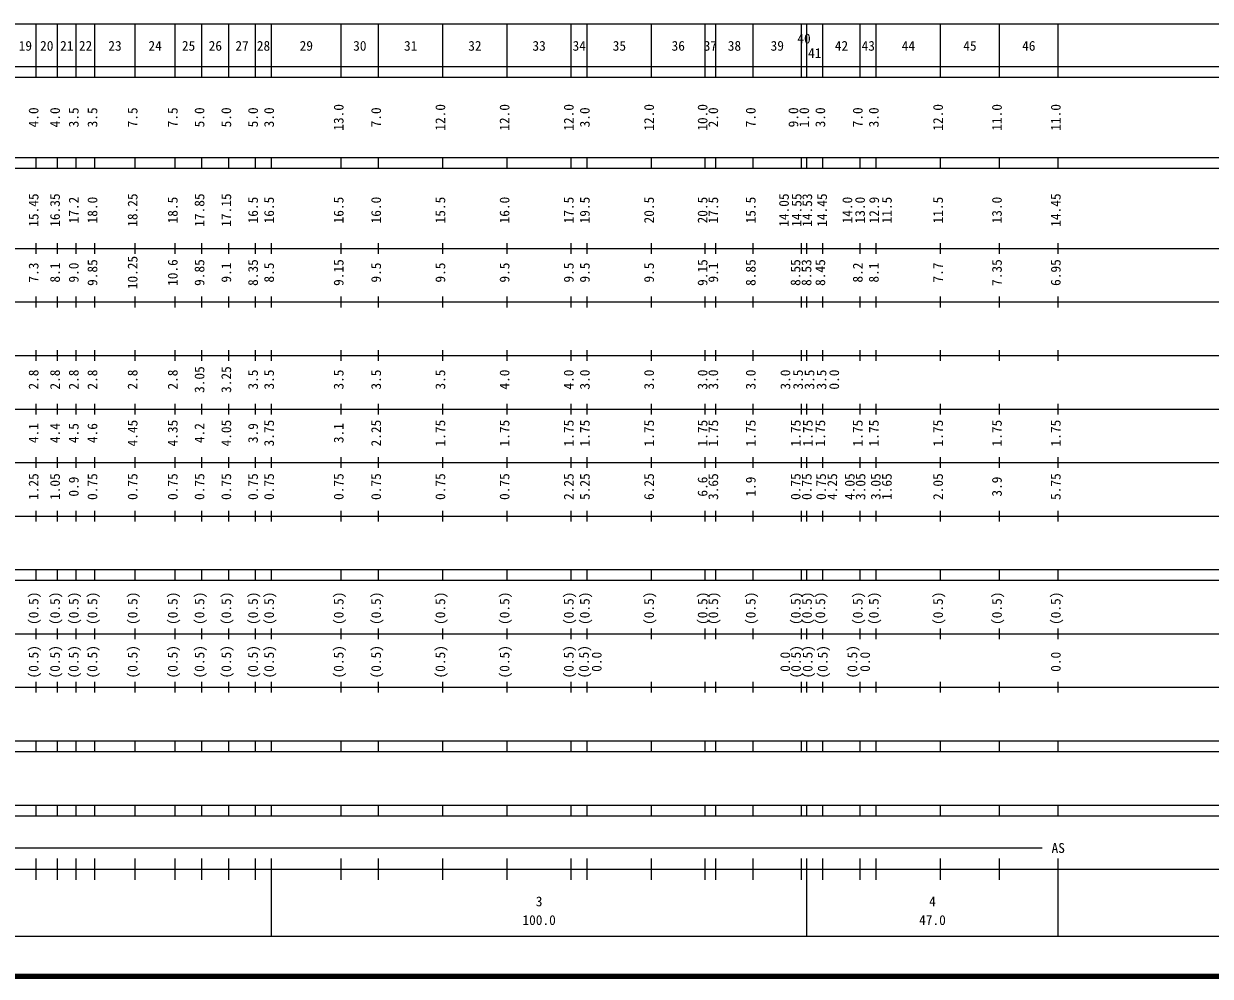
# Model space of a CAD drawing. Units: millimetres on the paper, enlarged 1000 times. Extents: x 40000 to 680000, y 20000 to 380000.
# Drawn here: x 221698 to 443410, y 20000 to 198000 of the extents above; entities that cross this region are included whole.
import ezdxf
from ezdxf.enums import TextEntityAlignment as Align

# ---------------------------------------------------------------- set-up
doc = ezdxf.new("R2010")
doc.units = ezdxf.units.MM
doc.header["$LTSCALE"] = 1000
doc.layers.add('M-TTL', color=2, linetype='Continuous', lineweight=140)
doc.layers.add('M-TTL-BAND', color=7, linetype='Continuous', lineweight=13)
doc.styles.add('ＭＳ ゴシック', font='')
doc.styles.get('ＭＳ ゴシック').set_extended_font_data('MS Gothic')

msp = doc.modelspace()

# ---------------------------------------------------------------- linework, layer by layer
at = {"layer": 'M-TTL'}
msp.add_line((40000, 20000), (680000, 20000), dxfattribs=at)
at = {"layer": 'M-TTL-BAND'}
for p, q in [((68000, 198000), (579000, 198000)), ((224000, 188000), (224000, 198000)), ((228000, 188000), (228000, 198000)), ((231500, 188000), (231500, 198000)), ((235000, 188000), (235000, 198000)), ((242500, 188000), (242500, 198000)), ((250000, 188000), (250000, 198000)), ((255000, 188000), (255000, 198000)), ((260000, 188000), (260000, 198000)), ((265000, 188000), (265000, 198000)), ((268000, 188000), (268000, 198000)), ((281000, 188000), (281000, 198000)), ((288000, 188000), (288000, 198000)), ((300000, 188000), (300000, 198000)), ((312000, 188000), (312000, 198000)), ((324000, 188000), (324000, 198000)), ((327000, 188000), (327000, 198000)), ((339000, 188000), (339000, 198000)), ((349000, 188000), (349000, 198000)), ((351000, 188000), (351000, 198000)), ((358000, 188000), (358000, 198000)), ((367000, 188000), (367000, 198000)), ((368000, 188000), (368000, 198000)), ((371000, 188000), (371000, 198000)), ((378000, 188000), (378000, 198000)), ((381000, 188000), (381000, 198000)), ((393000, 188000), (393000, 198000)), ((404000, 188000), (404000, 198000)), ((415000, 188000), (415000, 198000)), ((40000, 190000), (579000, 190000)), ((40000, 188000), (579000, 188000)), ((40000, 173000), (579000, 173000)), ((224000, 171000), (224000, 173000)), ((228000, 171000), (228000, 173000)), ((231500, 171000), (231500, 173000)), ((235000, 171000), (235000, 173000)), ((242500, 171000), (242500, 173000)), ((250000, 171000), (250000, 173000)), ((255000, 171000), (255000, 173000)), ((260000, 171000), (260000, 173000)), ((265000, 171000), (265000, 173000)), ((268000, 171000), (268000, 173000)), ((281000, 171000), (281000, 173000)), ((288000, 171000), (288000, 173000)), ((300000, 171000), (300000, 173000)), ((312000, 171000), (312000, 173000)), ((324000, 171000), (324000, 173000)), ((327000, 171000), (327000, 173000)), ((339000, 171000), (339000, 173000)), ((349000, 171000), (349000, 173000)), ((351000, 171000), (351000, 173000)), ((358000, 171000), (358000, 173000)), ((367000, 171000), (367000, 173000)), ((368000, 171000), (368000, 173000)), ((371000, 171000), (371000, 173000)), ((378000, 171000), (378000, 173000)), ((381000, 171000), (381000, 173000)), ((393000, 171000), (393000, 173000)), ((404000, 171000), (404000, 173000)), ((415000, 171000), (415000, 173000)), ((40000, 171000), (579000, 171000)), ((40000, 156000), (579000, 156000)), ((224000, 155000), (224000, 157000)), ((228000, 155000), (228000, 157000)), ((231500, 155000), (231500, 157000)), ((235000, 155000), (235000, 157000)), ((242500, 155000), (242500, 157000)), ((250000, 155000), (250000, 157000)), ((255000, 155000), (255000, 157000)), ((260000, 155000), (260000, 157000)), ((265000, 155000), (265000, 157000)), ((268000, 155000), (268000, 157000)), ((281000, 155000), (281000, 157000)), ((288000, 155000), (288000, 157000)), ((300000, 155000), (300000, 157000)), ((312000, 155000), (312000, 157000)), ((324000, 155000), (324000, 157000)), ((327000, 155000), (327000, 157000)), ((339000, 155000), (339000, 157000)), ((349000, 155000), (349000, 157000)), ((351000, 155000), (351000, 157000)), ((358000, 155000), (358000, 157000)), ((367000, 155000), (367000, 157000)), ((368000, 155000), (368000, 157000)), ((371000, 155000), (371000, 157000)), ((378000, 155000), (378000, 157000)), ((381000, 155000), (381000, 157000)), ((393000, 155000), (393000, 157000)), ((404000, 155000), (404000, 157000)), ((415000, 155000), (415000, 157000)), ((224000, 145000), (224000, 147000)), ((228000, 145000), (228000, 147000)), ((231500, 145000), (231500, 147000)), ((235000, 145000), (235000, 147000)), ((242500, 145000), (242500, 147000)), ((250000, 145000), (250000, 147000)), ((255000, 145000), (255000, 147000)), ((260000, 145000), (260000, 147000)), ((265000, 145000), (265000, 147000)), ((268000, 145000), (268000, 147000)), ((281000, 145000), (281000, 147000)), ((288000, 145000), (288000, 147000)), ((300000, 145000), (300000, 147000)), ((312000, 145000), (312000, 147000)), ((324000, 145000), (324000, 147000)), ((327000, 145000), (327000, 147000)), ((339000, 145000), (339000, 147000)), ((349000, 145000), (349000, 147000)), ((351000, 145000), (351000, 147000)), ((358000, 145000), (358000, 147000)), ((367000, 145000), (367000, 147000)), ((368000, 145000), (368000, 147000)), ((371000, 145000), (371000, 147000)), ((378000, 145000), (378000, 147000)), ((381000, 145000), (381000, 147000)), ((393000, 145000), (393000, 147000)), ((404000, 145000), (404000, 147000)), ((415000, 145000), (415000, 147000)), ((46000, 146000), (579000, 146000)), ((52000, 136000), (579000, 136000)), ((224000, 135000), (224000, 137000)), ((228000, 135000), (228000, 137000)), ((231500, 135000), (231500, 137000)), ((235000, 135000), (235000, 137000)), ((242500, 135000), (242500, 137000)), ((250000, 135000), (250000, 137000)), ((255000, 135000), (255000, 137000)), ((260000, 135000), (260000, 137000)), ((265000, 135000), (265000, 137000)), ((268000, 135000), (268000, 137000)), ((281000, 135000), (281000, 137000)), ((288000, 135000), (288000, 137000)), ((300000, 135000), (300000, 137000)), ((312000, 135000), (312000, 137000)), ((324000, 135000), (324000, 137000)), ((327000, 135000), (327000, 137000)), ((339000, 135000), (339000, 137000)), ((349000, 135000), (349000, 137000)), ((351000, 135000), (351000, 137000)), ((358000, 135000), (358000, 137000)), ((367000, 135000), (367000, 137000)), ((368000, 135000), (368000, 137000)), ((371000, 135000), (371000, 137000)), ((378000, 135000), (378000, 137000)), ((381000, 135000), (381000, 137000)), ((393000, 135000), (393000, 137000)), ((404000, 135000), (404000, 137000)), ((415000, 135000), (415000, 137000)), ((224000, 125000), (224000, 127000)), ((228000, 125000), (228000, 127000)), ((231500, 125000), (231500, 127000)), ((235000, 125000), (235000, 127000)), ((242500, 125000), (242500, 127000)), ((250000, 125000), (250000, 127000)), ((255000, 125000), (255000, 127000)), ((260000, 125000), (260000, 127000)), ((265000, 125000), (265000, 127000)), ((268000, 125000), (268000, 127000)), ((281000, 125000), (281000, 127000)), ((288000, 125000), (288000, 127000)), ((300000, 125000), (300000, 127000)), ((312000, 125000), (312000, 127000)), ((324000, 125000), (324000, 127000)), ((327000, 125000), (327000, 127000)), ((339000, 125000), (339000, 127000)), ((349000, 125000), (349000, 127000)), ((351000, 125000), (351000, 127000)), ((358000, 125000), (358000, 127000)), ((367000, 125000), (367000, 127000)), ((368000, 125000), (368000, 127000)), ((371000, 125000), (371000, 127000)), ((378000, 125000), (378000, 127000)), ((381000, 125000), (381000, 127000)), ((393000, 125000), (393000, 127000)), ((404000, 125000), (404000, 127000)), ((415000, 125000), (415000, 127000)), ((46000, 126000), (579000, 126000)), ((52000, 116000), (579000, 116000)), ((224000, 115000), (224000, 117000)), ((228000, 115000), (228000, 117000)), ((231500, 115000), (231500, 117000)), ((235000, 115000), (235000, 117000)), ((242500, 115000), (242500, 117000)), ((250000, 115000), (250000, 117000)), ((255000, 115000), (255000, 117000)), ((260000, 115000), (260000, 117000)), ((265000, 115000), (265000, 117000)), ((268000, 115000), (268000, 117000)), ((281000, 115000), (281000, 117000)), ((288000, 115000), (288000, 117000)), ((300000, 115000), (300000, 117000)), ((312000, 115000), (312000, 117000)), ((324000, 115000), (324000, 117000)), ((327000, 115000), (327000, 117000)), ((339000, 115000), (339000, 117000)), ((349000, 115000), (349000, 117000)), ((351000, 115000), (351000, 117000)), ((358000, 115000), (358000, 117000)), ((367000, 115000), (367000, 117000)), ((368000, 115000), (368000, 117000)), ((371000, 115000), (371000, 117000)), ((378000, 115000), (378000, 117000)), ((381000, 115000), (381000, 117000)), ((393000, 115000), (393000, 117000)), ((404000, 115000), (404000, 117000)), ((415000, 115000), (415000, 117000)), ((224000, 105000), (224000, 107000)), ((228000, 105000), (228000, 107000)), ((231500, 105000), (231500, 107000)), ((235000, 105000), (235000, 107000)), ((242500, 105000), (242500, 107000)), ((250000, 105000), (250000, 107000)), ((255000, 105000), (255000, 107000)), ((260000, 105000), (260000, 107000)), ((265000, 105000), (265000, 107000)), ((268000, 105000), (268000, 107000)), ((281000, 105000), (281000, 107000)), ((288000, 105000), (288000, 107000)), ((300000, 105000), (300000, 107000)), ((312000, 105000), (312000, 107000)), ((324000, 105000), (324000, 107000)), ((327000, 105000), (327000, 107000)), ((339000, 105000), (339000, 107000)), ((349000, 105000), (349000, 107000)), ((351000, 105000), (351000, 107000)), ((358000, 105000), (358000, 107000)), ((367000, 105000), (367000, 107000)), ((368000, 105000), (368000, 107000)), ((371000, 105000), (371000, 107000)), ((378000, 105000), (378000, 107000)), ((381000, 105000), (381000, 107000)), ((393000, 105000), (393000, 107000)), ((404000, 105000), (404000, 107000)), ((415000, 105000), (415000, 107000)), ((46000, 106000), (579000, 106000)), ((40000, 96000), (579000, 96000)), ((224000, 94000), (224000, 96000)), ((228000, 94000), (228000, 96000)), ((231500, 94000), (231500, 96000)), ((235000, 94000), (235000, 96000)), ((242500, 94000), (242500, 96000)), ((250000, 94000), (250000, 96000)), ((255000, 94000), (255000, 96000)), ((260000, 94000), (260000, 96000)), ((265000, 94000), (265000, 96000)), ((268000, 94000), (268000, 96000)), ((281000, 94000), (281000, 96000)), ((288000, 94000), (288000, 96000)), ((300000, 94000), (300000, 96000)), ((312000, 94000), (312000, 96000)), ((324000, 94000), (324000, 96000)), ((327000, 94000), (327000, 96000)), ((339000, 94000), (339000, 96000)), ((349000, 94000), (349000, 96000)), ((351000, 94000), (351000, 96000)), ((358000, 94000), (358000, 96000)), ((367000, 94000), (367000, 96000)), ((368000, 94000), (368000, 96000)), ((371000, 94000), (371000, 96000)), ((378000, 94000), (378000, 96000)), ((381000, 94000), (381000, 96000)), ((393000, 94000), (393000, 96000)), ((404000, 94000), (404000, 96000)), ((415000, 94000), (415000, 96000)), ((40000, 94000), (579000, 94000)), ((224000, 83000), (224000, 85000)), ((228000, 83000), (228000, 85000)), ((231500, 83000), (231500, 85000)), ((235000, 83000), (235000, 85000)), ((242500, 83000), (242500, 85000)), ((250000, 83000), (250000, 85000)), ((255000, 83000), (255000, 85000)), ((260000, 83000), (260000, 85000)), ((265000, 83000), (265000, 85000)), ((268000, 83000), (268000, 85000)), ((281000, 83000), (281000, 85000)), ((288000, 83000), (288000, 85000)), ((300000, 83000), (300000, 85000)), ((312000, 83000), (312000, 85000)), ((324000, 83000), (324000, 85000)), ((327000, 83000), (327000, 85000)), ((339000, 83000), (339000, 85000)), ((349000, 83000), (349000, 85000)), ((351000, 83000), (351000, 85000)), ((358000, 83000), (358000, 85000)), ((367000, 83000), (367000, 85000)), ((368000, 83000), (368000, 85000)), ((371000, 83000), (371000, 85000)), ((378000, 83000), (378000, 85000)), ((381000, 83000), (381000, 85000)), ((393000, 83000), (393000, 85000)), ((404000, 83000), (404000, 85000)), ((415000, 83000), (415000, 85000)), ((49000, 84000), (579000, 84000)), ((40000, 74000), (579000, 74000)), ((224000, 73000), (224000, 75000)), ((228000, 73000), (228000, 75000)), ((231500, 73000), (231500, 75000)), ((235000, 73000), (235000, 75000)), ((242500, 73000), (242500, 75000)), ((250000, 73000), (250000, 75000)), ((255000, 73000), (255000, 75000)), ((260000, 73000), (260000, 75000)), ((265000, 73000), (265000, 75000)), ((268000, 73000), (268000, 75000)), ((281000, 73000), (281000, 75000)), ((288000, 73000), (288000, 75000)), ((300000, 73000), (300000, 75000)), ((312000, 73000), (312000, 75000)), ((324000, 73000), (324000, 75000)), ((327000, 73000), (327000, 75000)), ((339000, 73000), (339000, 75000)), ((349000, 73000), (349000, 75000)), ((351000, 73000), (351000, 75000)), ((358000, 73000), (358000, 75000)), ((367000, 73000), (367000, 75000)), ((368000, 73000), (368000, 75000)), ((371000, 73000), (371000, 75000)), ((378000, 73000), (378000, 75000)), ((381000, 73000), (381000, 75000)), ((393000, 73000), (393000, 75000)), ((404000, 73000), (404000, 75000)), ((415000, 73000), (415000, 75000)), ((40000, 64000), (579000, 64000)), ((224000, 62000), (224000, 64000)), ((228000, 62000), (228000, 64000)), ((231500, 62000), (231500, 64000)), ((235000, 62000), (235000, 64000)), ((242500, 62000), (242500, 64000)), ((250000, 62000), (250000, 64000)), ((255000, 62000), (255000, 64000)), ((260000, 62000), (260000, 64000)), ((265000, 62000), (265000, 64000)), ((268000, 62000), (268000, 64000)), ((281000, 62000), (281000, 64000)), ((288000, 62000), (288000, 64000)), ((300000, 62000), (300000, 64000)), ((312000, 62000), (312000, 64000)), ((324000, 62000), (324000, 64000)), ((327000, 62000), (327000, 64000)), ((339000, 62000), (339000, 64000)), ((349000, 62000), (349000, 64000)), ((351000, 62000), (351000, 64000)), ((358000, 62000), (358000, 64000)), ((367000, 62000), (367000, 64000)), ((368000, 62000), (368000, 64000)), ((371000, 62000), (371000, 64000)), ((378000, 62000), (378000, 64000)), ((381000, 62000), (381000, 64000)), ((393000, 62000), (393000, 64000)), ((404000, 62000), (404000, 64000)), ((415000, 62000), (415000, 64000)), ((40000, 62000), (579000, 62000)), ((40000, 52000), (579000, 52000)), ((224000, 50000), (224000, 52000)), ((228000, 50000), (228000, 52000)), ((231500, 50000), (231500, 52000)), ((235000, 50000), (235000, 52000)), ((242500, 50000), (242500, 52000)), ((250000, 50000), (250000, 52000)), ((255000, 50000), (255000, 52000)), ((260000, 50000), (260000, 52000)), ((265000, 50000), (265000, 52000)), ((268000, 50000), (268000, 52000)), ((281000, 50000), (281000, 52000)), ((288000, 50000), (288000, 52000)), ((300000, 50000), (300000, 52000)), ((312000, 50000), (312000, 52000)), ((324000, 50000), (324000, 52000)), ((327000, 50000), (327000, 52000)), ((339000, 50000), (339000, 52000)), ((349000, 50000), (349000, 52000)), ((351000, 50000), (351000, 52000)), ((358000, 50000), (358000, 52000)), ((367000, 50000), (367000, 52000)), ((368000, 50000), (368000, 52000)), ((371000, 50000), (371000, 52000)), ((378000, 50000), (378000, 52000)), ((381000, 50000), (381000, 52000)), ((393000, 50000), (393000, 52000)), ((404000, 50000), (404000, 52000)), ((415000, 50000), (415000, 52000)), ((40000, 50000), (579000, 50000)), ((71000, 44000), (412000, 44000)), ((40000, 40000), (579000, 40000)), ((224000, 38000), (224000, 42000)), ((228000, 38000), (228000, 42000)), ((231500, 38000), (231500, 42000)), ((235000, 38000), (235000, 42000)), ((242500, 38000), (242500, 42000)), ((250000, 38000), (250000, 42000)), ((255000, 38000), (255000, 42000)), ((260000, 38000), (260000, 42000)), ((265000, 38000), (265000, 42000)), ((268000, 27500), (268000, 42000)), ((281000, 38000), (281000, 42000)), ((288000, 38000), (288000, 42000)), ((300000, 38000), (300000, 42000)), ((312000, 38000), (312000, 42000)), ((324000, 38000), (324000, 42000)), ((327000, 38000), (327000, 42000)), ((339000, 38000), (339000, 42000)), ((349000, 38000), (349000, 42000)), ((351000, 38000), (351000, 42000)), ((358000, 38000), (358000, 42000)), ((367000, 38000), (367000, 42000)), ((368000, 27500), (368000, 42000)), ((371000, 38000), (371000, 42000)), ((378000, 38000), (378000, 42000)), ((381000, 38000), (381000, 42000)), ((393000, 38000), (393000, 42000)), ((404000, 38000), (404000, 42000)), ((415000, 27500), (415000, 42000)), ((68000, 27500), (579000, 27500))]:
    msp.add_line(p, q, dxfattribs=at)

# ---------------------------------------------------------------- texts
at = {"layer": 'M-TTL-BAND', "style": 'ＭＳ ゴシック'}
for s, p in [('40', (367500, 193773)), ('19', (222000, 192405)), ('20', (226000, 192405)), ('21', (229750, 192405)), ('22', (233250, 192405)), ('23', (238750, 192405)), ('24', (246250, 192405)), ('25', (252500, 192405)), ('26', (257500, 192405)), ('27', (262500, 192405)), ('28', (266500, 192405)), ('29', (274500, 192405)), ('30', (284500, 192405)), ('31', (294000, 192405)), ('32', (306000, 192405)), ('33', (318000, 192405)), ('34', (325500, 192405)), ('35', (333000, 192405)), ('36', (344000, 192405)), ('37', (350000, 192405)), ('38', (354500, 192405)), ('39', (362500, 192405)), ('41', (369500, 191048)), ('42', (374500, 192405)), ('43', (379500, 192405)), ('44', (387000, 192405)), ('45', (398500, 192405)), ('46', (409500, 192405)), ('AS', (415000, 42500)), ('3', (318000, 32523)), ('4', (391500, 32523)), ('100.0', (318000, 29033)), ('47.0', (391500, 29033))]:
    msp.add_text(s, height=1833, dxfattribs=at).set_placement(p, align=Align.BOTTOM_CENTER)
for s, p in [('4.0', (225000, 180500)), ('4.0', (229000, 180500)), ('3.5', (232500, 180500)), ('3.5', (236000, 180500)), ('7.5', (243500, 180500)), ('7.5', (251000, 180500)), ('5.0', (256000, 180500)), ('5.0', (261000, 180500)), ('5.0', (266000, 180500)), ('3.0', (269000, 180500)), ('13.0', (282000, 180500)), ('7.0', (289000, 180500)), ('12.0', (301000, 180500)), ('12.0', (313000, 180500)), ('12.0', (325000, 180500)), ('3.0', (328000, 180500)), ('12.0', (340000, 180500)), ('10.0', (350000, 180500)), ('2.0', (352000, 180500)), ('7.0', (359000, 180500)), ('9.0', (366972, 180500)), ('1.0', (369000, 180500)), ('3.0', (372000, 180500)), ('7.0', (379000, 180500)), ('3.0', (382000, 180500)), ('12.0', (394000, 180500)), ('11.0', (405000, 180500)), ('11.0', (416000, 180500)), ('15.45', (225000, 163174)), ('16.35', (229000, 163174)), ('17.2', (232500, 163174)), ('18.0', (236000, 163174)), ('18.25', (243500, 163174)), ('18.5', (251000, 163174)), ('17.85', (256000, 163174)), ('17.15', (261000, 163174)), ('16.5', (266000, 163174)), ('16.5', (269000, 163174)), ('16.5', (282000, 163174)), ('16.0', (289000, 163174)), ('15.5', (301000, 163174)), ('16.0', (313000, 163174)), ('17.5', (325000, 163174)), ('19.5', (328000, 163174)), ('20.5', (340000, 163174)), ('20.5', (350000, 163174)), ('17.5', (352000, 163174)), ('15.5', (359000, 163174)), ('14.05', (365206, 163174)), ('14.55', (367576, 163174)), ('14.53', (369559, 163174)), ('14.45', (372324, 163174)), ('14.0', (377053, 163174)), ('13.0', (379423, 163174)), ('12.9', (382069, 163174)), ('11.5', (384439, 163174)), ('11.5', (394000, 163174)), ('13.0', (405000, 163174)), ('14.45', (416000, 163174)), ('7.3', (225000, 151500)), ('8.1', (229000, 151500)), ('9.0', (232500, 151500)), ('9.85', (236000, 151500)), ('10.25', (243500, 151500)), ('10.6', (251000, 151500)), ('9.85', (256000, 151500)), ('9.1', (261000, 151500)), ('8.35', (266000, 151500)), ('8.5', (269000, 151500)), ('9.15', (282000, 151500)), ('9.5', (289000, 151500)), ('9.5', (301000, 151500)), ('9.5', (313000, 151500)), ('9.5', (325000, 151500)), ('9.5', (328000, 151500)), ('9.5', (340000, 151500)), ('9.15', (350000, 151500)), ('9.1', (352000, 151500)), ('8.85', (359000, 151500)), ('8.55', (367367, 151500)), ('8.53', (369421, 151500)), ('8.45', (372000, 151500)), ('8.2', (379000, 151500)), ('8.1', (382000, 151500)), ('7.7', (394000, 151500)), ('7.35', (405000, 151500)), ('6.95', (416000, 151500)), ('2.8', (225000, 131500)), ('2.8', (229000, 131500)), ('2.8', (232500, 131500)), ('2.8', (236000, 131500)), ('2.8', (243500, 131500)), ('2.8', (251000, 131500)), ('3.05', (256000, 131500)), ('3.25', (261000, 131500)), ('3.5', (266000, 131500)), ('3.5', (269000, 131500)), ('3.5', (282000, 131500)), ('3.5', (289000, 131500)), ('3.5', (301000, 131500)), ('4.0', (313000, 131500)), ('4.0', (325000, 131500)), ('3.0', (328000, 131500)), ('3.0', (340000, 131500)), ('3.0', (350000, 131500)), ('3.0', (352000, 131500)), ('3.0', (359000, 131500)), ('3.0', (365471, 131500)), ('3.5', (367841, 131500)), ('3.5', (369974, 131500)), ('3.5', (372225, 131500)), ('0.0', (374595, 131500)), ('4.1', (225000, 121500)), ('4.4', (229000, 121500)), ('4.5', (232500, 121500)), ('4.6', (236000, 121500)), ('4.45', (243500, 121500)), ('4.35', (251000, 121500)), ('4.2', (256000, 121500)), ('4.05', (261000, 121500)), ('3.9', (266000, 121500)), ('3.75', (269000, 121500)), ('3.1', (282000, 121500)), ('2.25', (289000, 121500)), ('1.75', (301000, 121500)), ('1.75', (313000, 121500)), ('1.75', (325000, 121500)), ('1.75', (328000, 121500)), ('1.75', (340000, 121500)), ('1.75', (350000, 121500)), ('1.75', (352000, 121500)), ('1.75', (359000, 121500)), ('1.75', (367403, 121500)), ('1.75', (369667, 121500)), ('1.75', (372000, 121500)), ('1.75', (379000, 121500)), ('1.75', (382000, 121500)), ('1.75', (394000, 121500)), ('1.75', (405000, 121500)), ('1.75', (416000, 121500)), ('1.25', (225000, 111500)), ('1.05', (229000, 111500)), ('0.9', (232500, 111500)), ('0.75', (236000, 111500)), ('0.75', (243500, 111500)), ('0.75', (251000, 111500)), ('0.75', (256000, 111500)), ('0.75', (261000, 111500)), ('0.75', (266000, 111500)), ('0.75', (269000, 111500)), ('0.75', (282000, 111500)), ('0.75', (289000, 111500)), ('0.75', (301000, 111500)), ('0.75', (313000, 111500)), ('2.25', (325000, 111500)), ('5.25', (328000, 111500)), ('6.25', (340000, 111500)), ('6.6', (350000, 111500)), ('3.65', (352000, 111500)), ('1.9', (359000, 111500)), ('0.75', (367390, 111500)), ('0.75', (369470, 111500)), ('0.75', (372152, 111500)), ('4.25', (374236, 111500)), ('4.05', (377507, 111500)), ('3.05', (379515, 111500)), ('3.05', (382360, 111500)), ('1.65', (384432, 111500)), ('2.05', (394000, 111500)), ('3.9', (405000, 111500)), ('5.75', (416000, 111500)), ('(0.5)', (225000, 88764)), ('(0.5)', (229000, 88764)), ('(0.5)', (232500, 88764)), ('(0.5)', (236000, 88764)), ('(0.5)', (243500, 88764)), ('(0.5)', (251000, 88764)), ('(0.5)', (256000, 88764)), ('(0.5)', (261000, 88764)), ('(0.5)', (266000, 88764)), ('(0.5)', (269000, 88764)), ('(0.5)', (282000, 88764)), ('(0.5)', (289000, 88764)), ('(0.5)', (301000, 88764)), ('(0.5)', (313000, 88764)), ('(0.5)', (325000, 88764)), ('(0.5)', (328000, 88764)), ('(0.5)', (340000, 88764)), ('(0.5)', (350000, 88764)), ('(0.5)', (352000, 88764)), ('(0.5)', (359000, 88764)), ('(0.5)', (367408, 88764)), ('(0.5)', (369501, 88764)), ('(0.5)', (372000, 88764)), ('(0.5)', (379000, 88764)), ('(0.5)', (382000, 88764)), ('(0.5)', (394000, 88764)), ('(0.5)', (405000, 88764)), ('(0.5)', (416000, 88764)), ('(0.5)', (225000, 78764)), ('(0.5)', (229000, 78764)), ('(0.5)', (232500, 78764)), ('(0.5)', (236000, 78764)), ('(0.5)', (243500, 78764)), ('(0.5)', (251000, 78764)), ('(0.5)', (256000, 78764)), ('(0.5)', (261000, 78764)), ('(0.5)', (266000, 78764)), ('(0.5)', (269000, 78764)), ('(0.5)', (282000, 78764)), ('(0.5)', (289000, 78764)), ('(0.5)', (301000, 78764)), ('(0.5)', (313000, 78764)), ('(0.5)', (325000, 78764)), ('(0.5)', (327844, 78764)), ('0.0', (330214, 78764)), ('0.0', (365446, 78764)), ('(0.5)', (367446, 78764)), ('(0.5)', (369633, 78764)), ('(0.5)', (372450, 78764)), ('(0.5)', (378000, 78764)), ('0.0', (380370, 78764)), ('0.0', (416000, 78764))]:
    msp.add_text(s, height=1833, rotation=90, dxfattribs=at).set_placement(p, align=Align.BOTTOM_CENTER)

doc.saveas('drawing.dxf')
